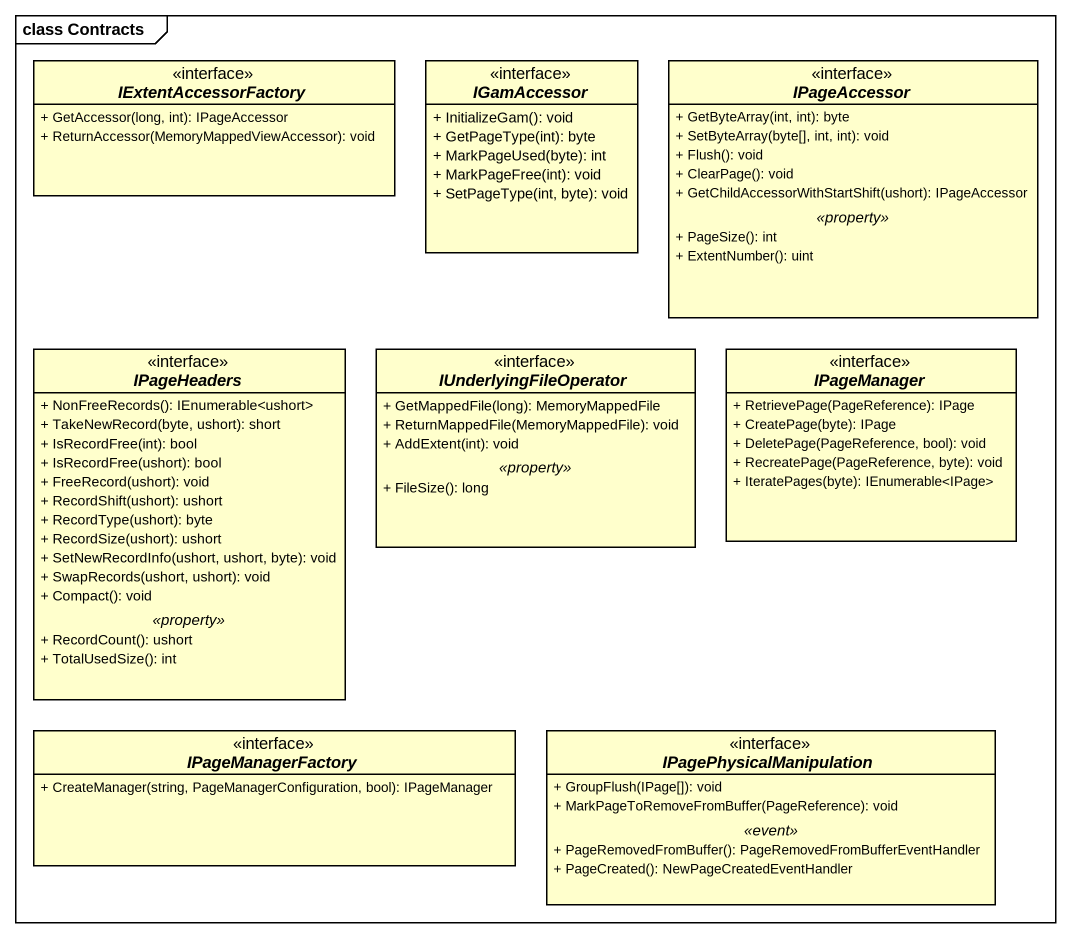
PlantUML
@startuml
mainframe class Contracts
hide circle
hide empty members
skinparam classAttributeIconSize 0
interface IExtentAccessorFactory {
  + GetAccessor(long, int): IPageAccessor
  + ReturnAccessor(MemoryMappedViewAccessor): void
}
interface IGamAccessor {
  + InitializeGam(): void
  + GetPageType(int): byte
  + MarkPageUsed(byte): int
  + MarkPageFree(int): void
  + SetPageType(int, byte): void
}
interface IPageAccessor {
  + GetByteArray(int, int): byte
  + SetByteArray(byte[], int, int): void
  + Flush(): void
  + ClearPage(): void
  + GetChildAccessorWithStartShift(ushort): IPageAccessor
  .. <<property>> ..
  + PageSize(): int
  + ExtentNumber(): uint
}
interface IPageHeaders {
  + NonFreeRecords(): IEnumerable<ushort>
  + TakeNewRecord(byte, ushort): short
  + IsRecordFree(int): bool
  + IsRecordFree(ushort): bool
  + FreeRecord(ushort): void
  + RecordShift(ushort): ushort
  + RecordType(ushort): byte
  + RecordSize(ushort): ushort
  + SetNewRecordInfo(ushort, ushort, byte): void
  + SwapRecords(ushort, ushort): void
  + Compact(): void
  .. <<property>> ..
  + RecordCount(): ushort
  + TotalUsedSize(): int
}
interface IUnderlyingFileOperator {
  + GetMappedFile(long): MemoryMappedFile
  + ReturnMappedFile(MemoryMappedFile): void
  + AddExtent(int): void
  .. <<property>> ..
  + FileSize(): long
}
interface IPageManager {
  + RetrievePage(PageReference): IPage
  + CreatePage(byte): IPage
  + DeletePage(PageReference, bool): void
  + RecreatePage(PageReference, byte): void
  + IteratePages(byte): IEnumerable<IPage>
}
interface IPageManagerFactory {
  + CreateManager(string, PageManagerConfiguration, bool): IPageManager
}
interface IPagePhysicalManipulation {
  + GroupFlush(IPage[]): void
  + MarkPageToRemoveFromBuffer(PageReference): void
  .. <<event>> ..
  + PageRemovedFromBuffer(): PageRemovedFromBufferEventHandler
  + PageCreated(): NewPageCreatedEventHandler
}
@enduml
